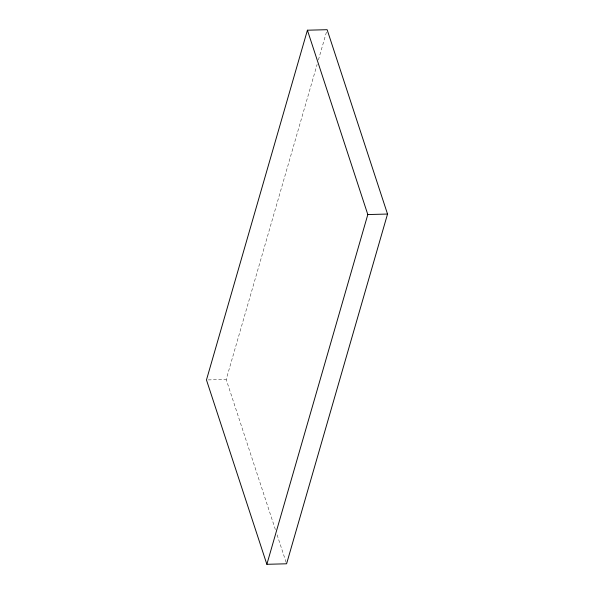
<?xml version="1.0" encoding="UTF-8"?>
<svg xmlns="http://www.w3.org/2000/svg" width="594" height="594" viewBox="0 0 594 594"><rect width="100%" height="100%" fill="white"/><g stroke="black" fill="none" stroke-linecap="round" stroke-linejoin="round"><path stroke-width="0.45" stroke-dasharray="2.97 2.23" d="M275.371 529.558L226.188 379.447L317.122 64.404M318.406 59.957L326.626 31.482M208.256 379.908L226.188 379.447M277.094 534.823L286.301 562.919"/><path stroke-width="0.89" d="M307.417 30.205L206.467 379.952L266.862 564.3L286.583 563.795L387.533 214.048L327.138 29.7L307.417 30.205L367.812 214.553L266.862 564.3M367.812 214.553L387.533 214.048"/></g></svg>
